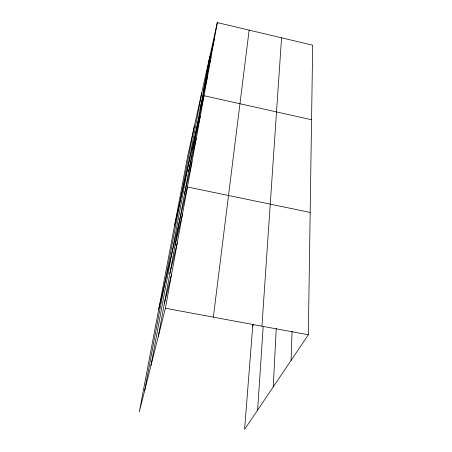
<?xml version="1.0" encoding="UTF-8"?>
<svg xmlns="http://www.w3.org/2000/svg" width="452" height="452" viewBox="0 0 452 452"><rect width="100%" height="100%" fill="white"/><g stroke="black" fill="none" stroke-linecap="round" stroke-linejoin="round"><path stroke-width="0.68" d="M252.866 324.191L244.605 429.4L308.332 334.791L312.682 45.183L217.31 22.6L187.823 155.544L139.318 411.8L165.392 308.247L217.31 22.6M291.071 360.413L292.048 331.22M273.234 386.901L276.257 328.265M261.94 326.174L281.562 37.815M257.623 410.071L263.16 326.937M213.35 317.151L249.137 30.137M158.296 336.429L209.83 56.342M150.985 365.453L201.716 92.92M144.617 390.754L194.281 126.43M206.745 73.088L214.276 39.284M203.49 90.784L211.067 56.963M200.044 109.508L207.654 75.738M174.517 225.853L204.022 95.705L311.564 119.757M192.631 149.804L200.27 116.345M188.637 171.511L196.275 138.34M184.388 194.609L192.004 161.839M158.799 308.891L187.433 186.987L310.168 212.429M175.02 245.526L182.523 213.977M169.839 273.686L177.246 243.018M164.279 303.908L171.551 274.347M252.702 326.299L253.628 324.468M165.392 308.247L308.332 334.791"/></g></svg>
